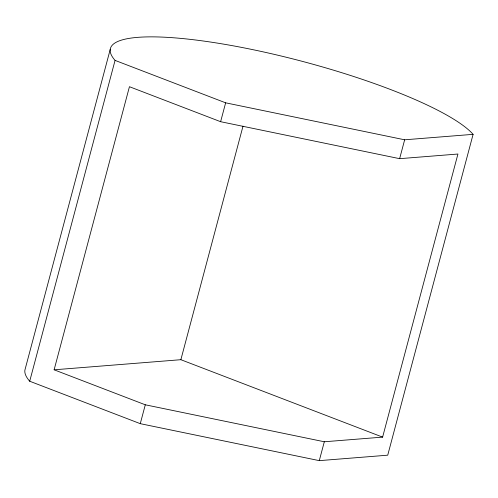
<?xml version="1.0" encoding="UTF-8"?>
<svg xmlns="http://www.w3.org/2000/svg" width="498" height="498" viewBox="0 0 498 498"><rect width="100%" height="100%" fill="white"/><g stroke="black" fill="none" stroke-linecap="round" stroke-linejoin="round"><path stroke-width="0.75" d="M110.27 49.258L24.9 370.101A190.049 36.914 14.9 0 0 29.706 381.231L140.274 423.667L319.286 460.644L387.73 455.184L473.1 134.342A190.049 36.914 14.9 0 0 251.963 49.476A190.049 36.914 14.9 0 0 115.069 60.395L29.706 381.231M54.12 369.802L129.443 86.708L220.62 121.699L399.633 158.675L457.936 154.025L382.613 437.12L324.31 441.77L145.292 404.793L54.12 369.802L180.867 359.699L382.613 437.12M140.274 423.667L145.292 404.793M220.62 121.699L225.644 102.825L115.069 60.395M180.867 359.699L243.005 126.162M319.286 460.644L324.31 441.77M399.633 158.675L404.656 139.801L473.1 134.342M225.644 102.825L404.656 139.801"/></g></svg>
